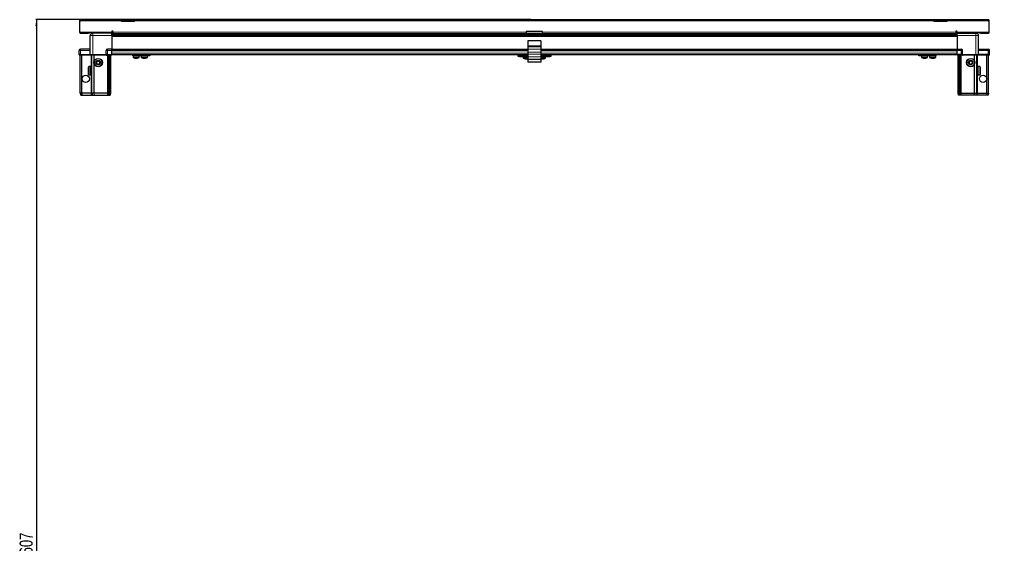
# Model space of a CAD drawing. Header units: millimetres. Extents: x 1219 to 6241, y -1282 to 1960.
# Drawn here: x 1283 to 2775, y -475 to 332 of the extents above; entities that cross this region are included whole.
import ezdxf

# ---------------------------------------------------------------- set-up
doc = ezdxf.new("R2010")
doc.units = ezdxf.units.MM
doc.layers.add('FORMAT', color=7, linetype='Continuous')
doc.styles.add('SLDTEXTSTYLE0', font='TXT', dxfattribs={"width": 0.75})
doc.dimstyles.new('SLDDIMSTYLE0', dxfattribs={"dimtxt": 20, "dimasz": 10, "dimexe": 0, "dimexo": 0.0625, "dimgap": 5, "dimtad": 2, "dimdec": 1, "dimrnd": 1e-09, "dimzin": 12, "dimdsep": 46, "dimtxsty": 'SLDTEXTSTYLE0', "dimsah": 1, "dimcen": 0.09, "dimadec": 0, "dimazin": 3, "dimtfac": 1, "dimtofl": 0, "dimtmove": 0, "dimatfit": 3, "dimfxl": 0, "dimfrac": 2, "dimtolj": 1, "dimtzin": 12, "dimarcsym": 0})

# ---------------------------------------------------------------- blocks, each defined once
blk = doc.blocks.new('_D_11')
at = {"layer": 'FORMAT'}
for p, q in [((2068.9, 332), (1307.7, 332)), ((1308.7, 332), (1308.7, -1275)), ((1377.2, -1275), (1307.7, -1275))]:
    blk.add_line(p, q, dxfattribs=at)
for points in [[(1308.7, 332), (1307.1, 322), (1310.2, 322)], [(1308.7, -1275), (1310.2, -1265), (1307.1, -1265)]]:
    blk.add_solid(points, dxfattribs=at)
at = {"layer": 'FORMAT', "insert": (1282.9, -501), "char_height": 20, "attachment_point": 1, "rotation": 90, "style": 'SLDTEXTSTYLE0'}
blk.add_mtext('1607', dxfattribs=at)

msp = doc.modelspace()

# ---------------------------------------------------------------- linework, layer by layer
at = {"color": 7, "linetype": 'Continuous', "lineweight": 25}
for p, q in [((1376.16, 329.61), (1375.16, 329.61)), ((1375.16, 329.61), (1375.16, 328.71)), ((1376.16, 328.71), (1375.16, 328.71)), ((1375.16, 328.71), (1375.16, 312.21)), ((1376.16, 329.61), (1376.16, 328.71)), ((1376.76, 331.71), (1439.66, 331.71)), ((1400.02, 332.01), (1400.02, 331.71)), ((1400.02, 332.01), (1411.59, 332.01)), ((1411.59, 331.71), (1411.59, 332.01)), ((1439.66, 329.61), (1439.66, 331.71)), ((1439.66, 331.71), (1449.66, 331.71)), ((1449.66, 330.21), (1439.66, 330.21)), ((1439.66, 328.71), (1439.66, 329.61)), ((1459.66, 328.71), (1439.66, 328.71)), ((1449.66, 331.71), (1459.66, 331.71)), ((1459.66, 330.21), (1449.66, 330.21)), ((1459.66, 331.71), (2689.66, 331.71)), ((1459.66, 331.71), (1459.66, 329.61)), ((1459.66, 328.71), (1459.66, 329.61)), ((2068.87, 332.01), (2068.87, 331.71)), ((2068.87, 332.01), (2080.44, 332.01)), ((2080.44, 331.71), (2080.44, 332.01)), ((2689.66, 329.61), (2689.66, 331.71)), ((2689.66, 331.71), (2699.66, 331.71)), ((2699.66, 330.21), (2689.66, 330.21)), ((2689.66, 328.71), (2689.66, 329.61)), ((2709.66, 328.71), (2689.66, 328.71)), ((2699.66, 331.71), (2709.66, 331.71)), ((2709.66, 330.21), (2699.66, 330.21)), ((2709.66, 331.71), (2709.66, 329.61)), ((2709.66, 331.71), (2772.56, 331.71)), ((2709.66, 328.71), (2709.66, 329.61)), ((2737.72, 332.01), (2737.72, 331.71)), ((2737.72, 332.01), (2748.2, 332.01)), ((2748.2, 332.01), (2749.29, 332.01)), ((2749.29, 331.71), (2749.29, 332.01)), ((2773.16, 329.61), (2773.16, 328.71)), ((2773.16, 329.61), (2774.16, 329.61)), ((2774.16, 328.71), (2773.16, 328.71)), ((2774.16, 328.71), (2774.16, 329.61)), ((2774.16, 312.21), (2774.16, 328.71)), ((1375.16, 312.21), (1424.66, 312.21)), ((1377.26, 310.71), (1388.16, 310.71)), ((1390.16, 310.71), (1388.16, 310.71)), ((1390.16, 312.21), (1390.16, 310.71)), ((1391.66, 278.21), (1391.66, 307.21)), ((1395.41, 312.21), (1395.41, 310.71)), ((1424.66, 310.71), (1395.66, 310.71)), ((1421.91, 310.71), (1421.91, 312.21)), ((1424.66, 312.21), (1424.66, 313.06)), ((1424.66, 312.21), (1424.66, 310.71)), ((1424.66, 310.06), (1448.53, 310.06)), ((2724.66, 308.27), (1424.66, 308.27)), ((2724.66, 308.23), (1424.66, 308.23)), ((1424.66, 307.21), (1424.66, 286.21)), ((1426.66, 313.06), (1426.66, 312.31)), ((1426.66, 310.21), (1426.66, 312.31)), ((1426.66, 310.21), (2062.16, 310.21)), ((1443.16, 310.21), (1443.16, 310.06)), ((1443.32, 310.21), (1443.32, 310.06)), ((1443.53, 310.21), (1443.53, 310.06)), ((1444.08, 310.21), (1444.08, 310.06)), ((1444.49, 310.21), (1444.49, 310.06)), ((1445.38, 310.21), (1445.38, 310.06)), ((1445.96, 310.21), (1445.96, 310.06)), ((1447.1, 310.21), (1447.1, 310.06)), ((1447.8, 310.21), (1447.8, 310.06)), ((1448.53, 310.06), (1449.07, 310.06)), ((1449.07, 310.21), (1449.07, 310.06)), ((1449.07, 310.06), (1449.08, 310.06)), ((1449.08, 310.06), (1449.81, 310.06)), ((1449.26, 310.21), (1449.26, 310.06)), ((1449.76, 310.21), (1449.76, 310.06)), ((1449.81, 310.21), (1449.81, 310.06)), ((1449.81, 310.06), (1450.78, 310.06)), ((1449.81, 310.06), (1449.81, 310.06)), ((1450.78, 310.06), (2698.53, 310.06)), ((1451.1, 310.21), (1451.1, 310.06)), ((1451.12, 310.21), (1451.12, 310.06)), ((1451.81, 310.21), (1451.81, 310.06)), ((1452.99, 310.21), (1452.99, 310.06)), ((1453.6, 310.21), (1453.6, 310.06)), ((1454.55, 310.21), (1454.55, 310.06)), ((1455.01, 310.21), (1455.01, 310.06)), ((1455.63, 310.21), (1455.63, 310.06)), ((1455.89, 310.21), (1455.89, 310.06)), ((1456.13, 310.21), (1456.13, 310.06)), ((1456.16, 310.21), (1456.16, 310.06)), ((2087.16, 313.21), (2062.16, 313.21)), ((2062.16, 313.21), (2062.16, 312.31)), ((2062.16, 312.31), (2062.16, 310.21)), ((2084.66, 299.16), (2064.66, 299.16)), ((2064.66, 299.16), (2064.66, 291.43)), ((2084.16, 310.21), (2065.16, 310.21)), ((2084.66, 299.16), (2084.66, 291.43)), ((2087.16, 312.31), (2087.16, 313.21)), ((2087.16, 310.21), (2087.16, 312.31)), ((2087.16, 310.21), (2722.66, 310.21)), ((2693.16, 310.21), (2693.16, 310.06)), ((2693.27, 310.21), (2693.27, 310.06)), ((2693.45, 310.21), (2693.45, 310.06)), ((2693.96, 310.21), (2693.96, 310.06)), ((2694.35, 310.21), (2694.35, 310.06)), ((2695.2, 310.21), (2695.2, 310.06)), ((2695.77, 310.21), (2695.77, 310.06)), ((2696.89, 310.21), (2696.89, 310.06)), ((2697.57, 310.21), (2697.57, 310.06)), ((2698.53, 310.06), (2698.84, 310.06)), ((2698.84, 310.21), (2698.84, 310.06)), ((2698.84, 310.06), (2699.57, 310.06)), ((2698.84, 310.06), (2698.84, 310.06)), ((2699.1, 310.21), (2699.1, 310.06)), ((2699.57, 310.21), (2699.57, 310.06)), ((2699.57, 310.06), (2700.87, 310.06)), ((2700.78, 310.06), (2724.66, 310.06)), ((2700.87, 310.21), (2700.87, 310.06)), ((2700.96, 310.21), (2700.96, 310.06)), ((2701.59, 310.21), (2701.59, 310.06)), ((2702.78, 310.21), (2702.78, 310.06)), ((2703.41, 310.21), (2703.41, 310.06)), ((2704.39, 310.21), (2704.39, 310.06)), ((2704.87, 310.21), (2704.87, 310.06)), ((2705.54, 310.21), (2705.54, 310.06)), ((2705.81, 310.21), (2705.81, 310.06)), ((2706.11, 310.21), (2706.11, 310.06)), ((2706.16, 310.06), (2706.16, 310.21)), ((2706.16, 310.21), (2706.16, 310.06)), ((2722.66, 312.31), (2722.66, 313.06)), ((2722.66, 312.31), (2722.66, 310.21)), ((2724.66, 313.06), (2724.66, 312.21)), ((2724.66, 312.21), (2774.16, 312.21)), ((2724.66, 312.21), (2724.66, 310.71)), ((2724.66, 310.71), (2753.66, 310.71)), ((2724.66, 307.21), (2724.66, 286.21)), ((2727.41, 312.21), (2727.41, 310.71)), ((2753.91, 310.71), (2753.91, 312.21)), ((2757.66, 278.21), (2757.66, 307.21)), ((2759.16, 310.71), (2759.16, 312.21)), ((2761.16, 310.71), (2759.16, 310.71)), ((2761.16, 310.71), (2772.06, 310.71)), ((1374.66, 278.21), (1374.66, 284.21)), ((1391.66, 286.21), (1376.66, 286.21)), ((1416.16, 278.21), (1416.16, 284.21)), ((1424.66, 286.21), (1418.16, 286.21)), ((1424.66, 284.21), (1424.66, 286.21)), ((1424.66, 285.56), (2064.66, 285.56)), ((1424.66, 278.21), (1424.66, 284.21)), ((2064.66, 291.43), (2064.66, 289.99)), ((2064.66, 289.99), (2064.66, 286.22)), ((2064.66, 286.22), (2064.66, 281.89)), ((2084.66, 291.43), (2084.66, 289.99)), ((2084.66, 289.99), (2084.66, 286.22)), ((2084.66, 286.22), (2084.66, 281.89)), ((2084.66, 285.56), (2724.66, 285.56)), ((2724.66, 286.21), (2731.16, 286.21)), ((2724.66, 284.21), (2724.66, 286.21)), ((2724.66, 278.21), (2724.66, 284.21)), ((2733.16, 278.21), (2733.16, 284.21)), ((2757.66, 286.21), (2772.66, 286.21)), ((2774.66, 278.21), (2774.66, 284.21)), ((1374.66, 278.21), (1374.66, 277.87)), ((1374.66, 278.21), (1374.66, 278.21)), ((1374.66, 278.21), (1374.66, 277.87)), ((1376.66, 278.21), (1374.66, 278.21)), ((1374.66, 277.87), (1375.16, 277.01)), ((1374.66, 277.87), (1375.16, 277.01)), ((1375.16, 277.01), (1376.66, 277.01)), ((1376.16, 218.71), (1376.16, 277.01)), ((1376.66, 278.21), (1391.46, 278.21)), ((1391.46, 277.01), (1376.66, 277.01)), ((1378.66, 218.71), (1378.66, 277.01)), ((1391.46, 278.21), (1391.66, 278.21)), ((1391.66, 277.01), (1391.46, 277.01)), ((1391.66, 278.21), (1391.66, 277.01)), ((1391.66, 278.21), (1395.66, 278.21)), ((1395.66, 277.01), (1391.66, 277.01)), ((1394.16, 218.71), (1394.16, 277.01)), ((1395.66, 278.21), (1415.96, 278.21)), ((1415.96, 277.01), (1395.66, 277.01)), ((1397.66, 268.21), (1397.66, 277.01)), ((1415.96, 278.21), (1416.16, 278.21)), ((1416.16, 277.01), (1415.96, 277.01)), ((1416.16, 278.21), (1416.16, 277.01)), ((1418.16, 278.21), (1416.16, 278.21)), ((1416.16, 278.21), (1418.16, 278.21)), ((1416.16, 277.01), (1416.83, 277.01)), ((1424.66, 277.01), (1416.83, 277.01)), ((1418.16, 278.21), (1424.66, 278.21)), ((1418.16, 277.87), (1424.66, 277.87)), ((1419.16, 218.71), (1419.16, 277.01)), ((1420.16, 218.71), (1420.16, 277.01)), ((1421.66, 218.71), (1421.66, 277.01)), ((1423.16, 218.71), (1423.16, 277.01)), ((1424.66, 278.36), (2064.66, 278.36)), ((1424.66, 278.21), (1424.66, 277.87)), ((1424.66, 277.87), (1424.66, 277.01)), ((1457.11, 275.86), (1457.11, 278.36)), ((1460.11, 275.86), (1457.11, 275.86)), ((1457.46, 275.86), (1457.46, 273.95)), ((1460.11, 278.36), (1460.11, 275.86)), ((1480.31, 275.86), (1460.11, 275.86)), ((1466.96, 273.95), (1466.96, 275.86)), ((1469.91, 275.86), (1469.91, 273.95)), ((1469.96, 275.86), (1469.96, 273.95)), ((1479.46, 273.95), (1479.46, 275.86)), ((1480.31, 275.86), (1480.31, 278.36)), ((1483.31, 275.86), (1480.31, 275.86)), ((1483.31, 278.36), (1483.31, 275.86)), ((2049.66, 274.86), (2049.66, 276.36)), ((2049.66, 276.36), (2051.66, 276.36)), ((2051.66, 274.86), (2049.66, 274.86)), ((2051.66, 276.36), (2051.66, 274.86)), ((2051.66, 276.36), (2062.91, 276.36)), ((2051.66, 274.86), (2062.91, 274.86)), ((2057.41, 274.86), (2057.41, 272.95)), ((2059.66, 278.36), (2059.66, 276.36)), ((2062.91, 274.86), (2062.91, 276.36)), ((2062.91, 276.36), (2064.66, 276.36)), ((2064.66, 274.86), (2062.91, 274.86)), ((2064.66, 281.89), (2064.66, 278.67)), ((2064.66, 278.67), (2064.66, 274.34)), ((2064.66, 274.34), (2064.66, 270.36)), ((2084.66, 270.36), (2064.66, 270.36)), ((2064.66, 270.36), (2064.66, 266.36)), ((2084.66, 281.89), (2084.66, 278.67)), ((2084.66, 278.67), (2084.66, 274.34)), ((2084.66, 278.36), (2724.66, 278.36)), ((2084.66, 276.36), (2086.41, 276.36)), ((2086.41, 274.86), (2084.66, 274.86)), ((2084.66, 274.34), (2084.66, 270.36)), ((2084.66, 271.56), (2084.91, 271.48)), ((2084.66, 270.36), (2084.66, 266.36)), ((2086.41, 276.36), (2086.41, 274.86)), ((2086.41, 276.36), (2097.66, 276.36)), ((2086.41, 274.86), (2097.66, 274.86)), ((2089.66, 276.36), (2089.66, 278.36)), ((2091.91, 272.95), (2091.91, 274.86)), ((2097.66, 274.86), (2097.66, 276.36)), ((2097.66, 276.36), (2099.66, 276.36)), ((2099.66, 274.86), (2097.66, 274.86)), ((2099.66, 276.36), (2099.66, 274.86)), ((2666.01, 275.86), (2666.01, 278.36)), ((2669.01, 275.86), (2666.01, 275.86)), ((2669.01, 278.36), (2669.01, 275.86)), ((2689.21, 275.86), (2669.01, 275.86)), ((2669.86, 275.86), (2669.86, 273.95)), ((2679.36, 273.95), (2679.36, 275.86)), ((2679.41, 273.95), (2679.41, 275.86)), ((2682.36, 275.86), (2682.36, 273.95)), ((2689.21, 275.86), (2689.21, 278.36)), ((2692.21, 275.86), (2689.21, 275.86)), ((2691.86, 273.95), (2691.86, 275.86)), ((2692.21, 278.36), (2692.21, 275.86)), ((2724.66, 278.21), (2731.16, 278.21)), ((2724.66, 278.21), (2724.66, 277.87)), ((2724.66, 278.21), (2724.66, 278.21)), ((2731.16, 278.21), (2724.66, 278.21)), ((2724.66, 277.01), (2724.66, 277.87)), ((2724.66, 277.87), (2724.66, 277.87)), ((2724.66, 277.87), (2731.16, 277.87)), ((2732.48, 277.01), (2724.66, 277.01)), ((2726.16, 218.71), (2726.16, 277.01)), ((2727.66, 218.71), (2727.66, 277.01)), ((2729.16, 218.71), (2729.16, 277.01)), ((2730.16, 218.71), (2730.16, 277.01)), ((2733.16, 278.21), (2731.16, 278.21)), ((2732.48, 277.01), (2733.16, 277.01)), ((2733.16, 278.21), (2733.16, 277.01)), ((2733.16, 278.21), (2733.36, 278.21)), ((2733.36, 277.01), (2733.16, 277.01)), ((2733.36, 278.21), (2753.66, 278.21)), ((2753.66, 277.01), (2733.36, 277.01)), ((2751.66, 268.21), (2751.66, 277.01)), ((2753.66, 278.21), (2757.66, 278.21)), ((2757.66, 277.01), (2753.66, 277.01)), ((2755.16, 218.71), (2755.16, 277.01)), ((2757.66, 278.21), (2757.66, 277.01)), ((2757.66, 278.21), (2757.86, 278.21)), ((2757.86, 277.01), (2757.66, 277.01)), ((2757.86, 278.21), (2772.66, 278.21)), ((2772.66, 278.21), (2757.86, 278.21)), ((2772.66, 277.01), (2757.86, 277.01)), ((2770.66, 218.71), (2770.66, 277.01)), ((2774.66, 278.21), (2772.66, 278.21)), ((2772.66, 277.01), (2774.16, 277.01)), ((2773.16, 218.71), (2773.16, 277.01)), ((2774.16, 277.01), (2774.66, 277.87)), ((2774.66, 278.21), (2774.66, 277.87)), ((1388.96, 247.51), (1388.96, 258.91)), ((1392.66, 259.71), (1389.76, 259.71)), ((1392.16, 259.62), (1392.66, 259.62)), ((1392.16, 259.62), (1392.16, 259.45)), ((1392.16, 259.45), (1392.66, 259.45)), ((1392.16, 258.96), (1392.66, 258.96)), ((1392.16, 258.96), (1392.16, 258.58)), ((1392.16, 258.58), (1392.66, 258.58)), ((1392.16, 257.75), (1392.66, 257.75)), ((1392.16, 257.75), (1392.16, 257.19)), ((1392.16, 257.19), (1392.66, 257.19)), ((1392.16, 256.09), (1392.66, 256.09)), ((1392.16, 256.09), (1392.16, 255.41)), ((1392.16, 255.41), (1392.66, 255.41)), ((1392.16, 254.14), (1392.66, 254.14)), ((1392.16, 254.14), (1392.16, 253.41)), ((1392.16, 253.84), (1392.66, 253.84)), ((1392.66, 259.62), (1392.66, 259.71)), ((1392.66, 259.45), (1392.66, 259.62)), ((1392.66, 258.96), (1392.66, 259.45)), ((1392.66, 258.58), (1392.66, 258.96)), ((1392.66, 257.75), (1392.66, 258.58)), ((1392.66, 257.19), (1392.66, 257.75)), ((1392.76, 257.61), (1392.66, 257.61)), ((1392.66, 256.09), (1392.66, 257.19)), ((1392.66, 255.41), (1392.66, 256.09)), ((1392.66, 254.14), (1392.66, 255.41)), ((1392.66, 253.84), (1392.66, 254.14)), ((1392.76, 256.1), (1392.76, 257.61)), ((1392.76, 248.81), (1392.76, 256.1)), ((1393.64, 256.52), (1393.16, 257.21)), ((1393.16, 249.21), (1393.16, 257.21)), ((1394.12, 257.21), (1393.64, 256.52)), ((1393.64, 249.9), (1393.64, 256.52)), ((1394.16, 257.21), (1394.12, 257.21)), ((1394.12, 249.21), (1394.12, 257.21)), ((1397.66, 218.71), (1397.66, 263.21)), ((2084.66, 266.36), (2064.66, 266.36)), ((2751.66, 218.71), (2751.66, 263.21)), ((2755.19, 257.21), (2755.16, 257.21)), ((2755.67, 256.52), (2755.19, 257.21)), ((2755.19, 257.21), (2755.19, 256.17)), ((2755.19, 256.17), (2755.19, 249.21)), ((2756.16, 257.21), (2755.67, 256.52)), ((2755.67, 256.52), (2755.67, 255.66)), ((2755.67, 255.66), (2755.67, 249.9)), ((2756.16, 257.21), (2756.16, 256.17)), ((2756.16, 256.17), (2756.16, 249.21)), ((2756.66, 257.61), (2756.56, 257.61)), ((2756.56, 257.61), (2756.56, 248.81)), ((2759.56, 259.71), (2756.66, 259.71)), ((2756.66, 259.71), (2756.66, 259.7)), ((2757.16, 259.7), (2756.66, 259.7)), ((2756.66, 259.7), (2756.66, 259.62)), ((2756.66, 259.62), (2756.66, 259.27)), ((2757.16, 259.62), (2756.66, 259.62)), ((2757.16, 259.27), (2756.66, 259.27)), ((2756.66, 259.27), (2756.66, 258.97)), ((2756.66, 258.97), (2756.66, 258.26)), ((2757.16, 258.97), (2756.66, 258.97)), ((2757.16, 258.26), (2756.66, 258.26)), ((2756.66, 258.26), (2756.66, 257.76)), ((2756.66, 257.76), (2756.66, 256.74)), ((2757.16, 257.76), (2756.66, 257.76)), ((2757.16, 256.74), (2756.66, 256.74)), ((2756.66, 256.74), (2756.66, 256.1)), ((2756.66, 256.1), (2756.66, 254.88)), ((2757.16, 256.1), (2756.66, 256.1)), ((2757.16, 254.88), (2756.66, 254.88)), ((2756.66, 254.88), (2756.66, 254.34)), ((2757.16, 254.34), (2756.66, 254.34)), ((2756.66, 254.16), (2756.66, 252.86)), ((2757.16, 254.16), (2756.66, 254.16)), ((2757.16, 259.62), (2757.16, 259.7)), ((2757.16, 258.97), (2757.16, 259.27)), ((2757.16, 257.76), (2757.16, 258.26)), ((2757.16, 256.1), (2757.16, 256.74)), ((2757.16, 254.16), (2757.16, 254.88)), ((2760.36, 258.91), (2760.36, 257.42)), ((2760.36, 257.42), (2760.36, 247.51)), ((1389.76, 246.71), (1392.66, 246.71)), ((1392.16, 253.41), (1392.66, 253.41)), ((1392.16, 252.11), (1392.66, 252.11)), ((1392.16, 252.11), (1392.16, 251.39)), ((1392.16, 251.98), (1392.66, 251.98)), ((1392.16, 251.39), (1392.66, 251.39)), ((1392.16, 250.18), (1392.66, 250.18)), ((1392.16, 250.18), (1392.16, 249.55)), ((1392.16, 249.55), (1392.66, 249.55)), ((1392.16, 248.55), (1392.66, 248.55)), ((1392.16, 248.55), (1392.16, 248.07)), ((1392.16, 248.07), (1392.66, 248.07)), ((1392.16, 247.38), (1392.66, 247.38)), ((1392.16, 247.38), (1392.16, 247.09)), ((1392.16, 247.09), (1392.66, 247.09)), ((1392.16, 246.78), (1392.66, 246.78)), ((1392.16, 246.78), (1392.16, 246.71)), ((1392.16, 246.71), (1392.66, 246.71)), ((1392.66, 252.11), (1392.66, 253.41)), ((1392.66, 251.39), (1392.66, 251.98)), ((1392.66, 250.18), (1392.66, 251.39)), ((1392.66, 249.55), (1392.66, 250.18)), ((1392.66, 248.55), (1392.66, 249.55)), ((1392.66, 248.81), (1392.76, 248.81)), ((1392.66, 248.07), (1392.66, 248.55)), ((1392.66, 247.38), (1392.66, 248.07)), ((1392.66, 247.09), (1392.66, 247.38)), ((1392.66, 246.78), (1392.66, 247.09)), ((1392.66, 246.71), (1392.66, 246.78)), ((1392.66, 246.71), (1392.66, 246.71)), ((1393.16, 249.21), (1393.64, 249.9)), ((1393.64, 249.9), (1394.12, 249.21)), ((1394.12, 249.21), (1394.16, 249.21)), ((2755.16, 249.21), (2755.19, 249.21)), ((2755.19, 249.21), (2755.67, 249.9)), ((2755.67, 249.9), (2756.16, 249.21)), ((2756.56, 248.81), (2756.66, 248.81)), ((2757.16, 252.86), (2756.66, 252.86)), ((2757.16, 252.48), (2756.66, 252.48)), ((2756.66, 252.48), (2756.66, 252.13)), ((2757.16, 252.13), (2756.66, 252.13)), ((2756.66, 252.13), (2756.66, 250.87)), ((2757.16, 250.87), (2756.66, 250.87)), ((2756.66, 250.87), (2756.66, 250.2)), ((2756.66, 250.2), (2756.66, 249.11)), ((2757.16, 250.2), (2756.66, 250.2)), ((2757.16, 249.11), (2756.66, 249.11)), ((2756.66, 249.11), (2756.66, 248.57)), ((2756.66, 248.57), (2756.66, 247.75)), ((2757.16, 248.57), (2756.66, 248.57)), ((2757.16, 247.75), (2756.66, 247.75)), ((2756.66, 247.75), (2756.66, 247.39)), ((2756.66, 247.39), (2756.66, 246.93)), ((2757.16, 247.39), (2756.66, 247.39)), ((2757.16, 246.93), (2756.66, 246.93)), ((2756.66, 246.93), (2756.66, 246.78)), ((2756.66, 246.78), (2756.66, 246.71)), ((2757.16, 246.78), (2756.66, 246.78)), ((2756.66, 246.71), (2759.56, 246.71)), ((2757.16, 252.13), (2757.16, 252.86)), ((2757.16, 250.2), (2757.16, 250.87)), ((2757.16, 248.57), (2757.16, 249.11)), ((2757.16, 247.39), (2757.16, 247.75)), ((2757.16, 246.78), (2757.16, 246.93)), ((1378.66, 218.71), (1376.16, 218.71)), ((1376.16, 218.71), (1376.96, 215.71)), ((1376.96, 215.71), (1378.81, 215.71)), ((1393.16, 218.71), (1378.66, 218.71)), ((1378.66, 218.71), (1378.81, 215.71)), ((1378.81, 215.71), (1393.16, 215.71)), ((1394.16, 218.71), (1393.16, 218.71)), ((1393.16, 215.71), (1394.96, 215.71)), ((1397.66, 218.71), (1394.16, 218.71)), ((1394.16, 218.71), (1394.96, 215.71)), ((1394.96, 215.71), (1397.99, 215.71)), ((1418.16, 218.71), (1397.66, 218.71)), ((1397.99, 215.71), (1397.66, 218.71)), ((1397.99, 215.71), (1418.16, 215.71)), ((1419.16, 218.71), (1418.16, 218.71)), ((1418.16, 215.71), (1419.96, 215.71)), ((1420.16, 218.71), (1419.16, 218.71)), ((1419.96, 215.71), (1419.16, 218.71)), ((1419.96, 215.71), (1420.7, 215.71)), ((1421.66, 218.71), (1420.16, 218.71)), ((1420.7, 215.71), (1420.16, 218.71)), ((1420.7, 215.71), (1421.2, 215.71)), ((1421.2, 215.71), (1421.66, 218.71)), ((1421.2, 215.71), (1422.35, 215.71)), ((1423.16, 218.71), (1421.66, 218.71)), ((1422.35, 215.71), (1423.16, 218.71)), ((2726.16, 218.71), (2727.66, 218.71)), ((2726.96, 215.71), (2726.16, 218.71)), ((2728.11, 215.71), (2726.96, 215.71)), ((2727.66, 218.71), (2729.16, 218.71)), ((2728.11, 215.71), (2727.66, 218.71)), ((2728.61, 215.71), (2728.11, 215.71)), ((2728.61, 215.71), (2729.16, 218.71)), ((2729.35, 215.71), (2728.61, 215.71)), ((2729.16, 218.71), (2730.16, 218.71)), ((2729.35, 215.71), (2730.16, 218.71)), ((2731.16, 215.71), (2729.35, 215.71)), ((2730.16, 218.71), (2731.16, 218.71)), ((2731.16, 218.71), (2751.66, 218.71)), ((2751.32, 215.71), (2731.16, 215.71)), ((2751.32, 215.71), (2751.66, 218.71)), ((2754.35, 215.71), (2751.32, 215.71)), ((2751.66, 218.71), (2755.16, 218.71)), ((2755.16, 218.71), (2754.35, 215.71)), ((2756.16, 215.71), (2754.35, 215.71)), ((2755.16, 218.71), (2756.16, 218.71)), ((2756.16, 218.71), (2770.66, 218.71)), ((2770.5, 215.71), (2756.16, 215.71)), ((2770.66, 218.71), (2770.5, 215.71)), ((2772.35, 215.71), (2770.5, 215.71)), ((2770.66, 218.71), (2773.16, 218.71)), ((2773.16, 218.71), (2772.35, 215.71))]:
    msp.add_line(p, q, dxfattribs=at)
at = {"color": 8, "linetype": 'Continuous', "lineweight": 18}
for p, q in [((1439.66, 329.61), (1376.16, 329.61)), ((1449.66, 330.21), (1449.66, 331.71)), ((2689.66, 329.61), (1459.66, 329.61)), ((2699.66, 331.71), (2699.66, 330.21)), ((2773.16, 329.61), (2709.66, 329.61)), ((1377.26, 312.21), (1377.26, 310.71)), ((1388.16, 310.71), (1388.16, 312.21)), ((1395.66, 307.21), (1424.66, 307.21)), ((1395.66, 278.21), (1395.66, 307.21)), ((1424.66, 310.71), (1426.66, 310.71)), ((2724.66, 309.47), (1424.66, 309.47)), ((1424.66, 307.03), (2724.66, 307.03)), ((2724.66, 305.61), (1424.66, 305.61)), ((1426.66, 312.31), (2062.16, 312.31)), ((2062.16, 310.71), (2063.5, 310.71)), ((2085.82, 310.71), (2087.16, 310.71)), ((2087.16, 312.31), (2722.66, 312.31)), ((2722.66, 310.71), (2724.66, 310.71)), ((2753.66, 307.21), (2724.66, 307.21)), ((2753.66, 278.21), (2753.66, 307.21)), ((2761.16, 312.21), (2761.16, 310.71)), ((2772.06, 312.21), (2772.06, 310.71)), ((1374.66, 284.21), (1376.66, 284.21)), ((1376.66, 286.21), (1376.66, 284.21)), ((1376.66, 278.21), (1376.66, 284.21)), ((1376.66, 284.21), (1391.66, 284.21)), ((1416.16, 284.21), (1418.16, 284.21)), ((1418.16, 284.21), (1418.16, 286.21)), ((1418.16, 284.21), (1424.66, 284.21)), ((1418.16, 278.21), (1418.16, 284.21)), ((1424.66, 286.21), (2064.66, 286.21)), ((1424.66, 283.56), (2064.66, 283.56)), ((2084.66, 291.43), (2064.66, 291.43)), ((2084.66, 289.99), (2064.66, 289.99)), ((2084.66, 286.22), (2064.66, 286.22)), ((2084.66, 286.21), (2724.66, 286.21)), ((2084.66, 283.56), (2724.66, 283.56)), ((2731.16, 284.21), (2724.66, 284.21)), ((2731.16, 284.21), (2731.16, 286.21)), ((2731.16, 278.21), (2731.16, 284.21)), ((2733.16, 284.21), (2731.16, 284.21)), ((2772.66, 284.21), (2757.66, 284.21)), ((2772.66, 286.21), (2772.66, 284.21)), ((2772.66, 278.21), (2772.66, 284.21)), ((2774.66, 284.21), (2772.66, 284.21)), ((1376.66, 278.21), (1376.66, 277.01)), ((1391.46, 277.01), (1391.46, 278.21)), ((1393.16, 257.21), (1393.16, 277.01)), ((1395.66, 278.21), (1395.66, 277.01)), ((1415.96, 277.01), (1415.96, 278.21)), ((1418.16, 278.21), (1418.16, 277.87)), ((1418.16, 218.71), (1418.16, 277.01)), ((1424.66, 280.36), (2064.66, 280.36)), ((1466.96, 273.95), (1457.46, 273.95)), ((1466.76, 273.58), (1457.65, 273.58)), ((1469.96, 273.95), (1469.91, 273.95)), ((1479.46, 273.95), (1469.96, 273.95)), ((1470.15, 273.58), (1470.1, 273.58)), ((1479.26, 273.58), (1470.15, 273.58)), ((2064.66, 272.95), (2057.41, 272.95)), ((2064.66, 272.58), (2057.6, 272.58)), ((2084.66, 281.89), (2064.66, 281.89)), ((2084.66, 278.67), (2064.66, 278.67)), ((2084.66, 274.34), (2064.66, 274.34)), ((2084.66, 280.36), (2724.66, 280.36)), ((2091.91, 272.95), (2084.66, 272.95)), ((2091.71, 272.58), (2084.66, 272.58)), ((2672.07, 273.95), (2669.86, 273.95)), ((2672.17, 273.58), (2670.05, 273.58)), ((2679.36, 273.95), (2672.07, 273.95)), ((2679.16, 273.58), (2672.17, 273.58)), ((2679.21, 273.58), (2679.16, 273.58)), ((2679.41, 273.95), (2679.36, 273.95)), ((2689.86, 273.95), (2682.36, 273.95)), ((2689.75, 273.58), (2682.55, 273.58)), ((2691.66, 273.58), (2689.75, 273.58)), ((2691.86, 273.95), (2689.86, 273.95)), ((2724.66, 278.21), (2724.66, 277.87)), ((2731.16, 278.21), (2731.16, 277.87)), ((2731.16, 218.71), (2731.16, 277.01)), ((2733.36, 278.21), (2733.36, 277.01)), ((2753.66, 278.21), (2753.66, 277.01)), ((2756.16, 257.21), (2756.16, 277.01)), ((2757.86, 278.21), (2757.86, 277.01)), ((2772.66, 278.21), (2772.66, 277.01)), ((1389.76, 246.71), (1389.76, 259.71)), ((2759.56, 259.71), (2759.56, 258.02)), ((2759.56, 258.02), (2759.56, 246.71)), ((1393.16, 218.71), (1393.16, 249.21)), ((2756.16, 218.71), (2756.16, 249.21)), ((1393.16, 218.71), (1393.16, 215.71)), ((1418.16, 215.71), (1418.16, 218.71)), ((2731.16, 215.71), (2731.16, 218.71)), ((2756.16, 218.71), (2756.16, 215.71))]:
    msp.add_line(p, q, dxfattribs=at)
at = {"color": 7, "linetype": 'Continuous', "lineweight": 25}
for centre, radius in [((1403.66, 265.71), 6.5), ((1403.66, 265.71), 3.46), ((2745.66, 265.71), 6.5), ((2745.66, 265.71), 3.46), ((1384.66, 240.71), 5.5), ((2764.66, 240.71), 5.5)]:
    msp.add_circle(centre, radius, dxfattribs=at)
at = {"color": 8, "linetype": 'Continuous', "lineweight": 18}
for centre in [(1403.66, 265.71), (2745.66, 265.71)]:
    msp.add_circle(centre, 5.7, dxfattribs=at)
at = {"color": 7, "linetype": 'Continuous', "lineweight": 25}
for centre, radius, start, end in [((1425.66, 313.06), 1, 0, 180), ((2723.66, 313.06), 1, 0, 180), ((1377.26, 312.81), 2.1, 196.60155, 270), ((2065.16, 313.21), 3, 180, 270), ((2084.16, 313.21), 3, 270, 360), ((2772.06, 312.81), 2.1, 270, 343.39845), ((1376.66, 284.21), 2, 90, 180), ((1418.16, 284.21), 2, 90, 180), ((2731.16, 284.21), 2, 0, 90), ((2772.66, 284.21), 2, 0, 90), ((1457.91, 273.95), 0.45, 180, 235.28209), ((1462.21, 280.16), 8, 235.28209, 258.9392), ((1462.21, 280.16), 8, 281.00757, 304.71791), ((1466.51, 273.95), 0.45, 304.71791, 0), ((1470.36, 273.95), 0.45, 180, 235.28209), ((1470.41, 273.95), 0.45, 180, 235.28209), ((1474.66, 280.16), 8, 235.28209, 255.8287), ((1474.71, 280.16), 8, 235.28209, 259.06255), ((1474.71, 280.16), 8, 280.87532, 304.71791), ((1479.01, 273.95), 0.45, 304.71791, 0), ((2057.86, 272.95), 0.45, 180, 235.28209), ((2062.16, 279.16), 8, 235.28209, 259.10263), ((2062.16, 279.16), 8, 280.79755, 288.20996), ((2087.16, 279.16), 8, 286.33055, 304.71791), ((2091.46, 272.95), 0.45, 304.71791, 0), ((2670.31, 273.95), 0.45, 180, 235.28209), ((2674.61, 280.16), 8, 235.28209, 259.05401), ((2674.61, 280.16), 8, 280.84597, 304.71791), ((2674.66, 280.16), 8, 280.92113, 304.71791), ((2678.91, 273.95), 0.45, 304.71791, 0), ((2678.96, 273.95), 0.45, 304.71791, 0), ((2682.81, 273.95), 0.45, 180, 235.28209), ((2687.11, 280.16), 8, 235.28209, 258.92302), ((2687.11, 280.16), 8, 280.93918, 304.71791), ((2691.41, 273.95), 0.45, 304.71791, 0), ((1389.76, 258.91), 0.8, 90, 180), ((1393.16, 257.61), 0.4, 180, 270), ((1403.66, 265.71), 2.5, 134.92207, 194.92207), ((1403.66, 265.71), 2.5, 194.92207, 254.92207), ((1403.66, 265.71), 2.5, 74.92207, 134.92207), ((1403.66, 265.71), 2.5, 254.92207, 314.92207), ((1403.66, 265.71), 2.5, 14.92207, 74.92207), ((1403.66, 265.71), 2.5, 314.92207, 14.92207), ((2745.66, 265.71), 2.5, 118.29497, 178.29497), ((2745.66, 265.71), 2.5, 178.29497, 238.29497), ((2745.66, 265.71), 2.5, 238.29497, 298.29497), ((2745.66, 265.71), 2.5, 58.29497, 118.29497), ((2745.66, 265.71), 2.5, 298.29497, 358.29497), ((2745.66, 265.71), 2.5, 358.29497, 58.29497), ((2756.16, 257.61), 0.4, 270, 360), ((2759.56, 258.91), 0.8, 0, 90), ((1389.76, 247.51), 0.8, 180, 270), ((1393.16, 248.81), 0.4, 90, 180), ((2756.16, 248.81), 0.4, 0, 90), ((2759.56, 247.51), 0.8, 270, 360)]:
    msp.add_arc(centre, radius, start, end, dxfattribs=at)
for centre, start_param, end_param in [((1418.16, 274.41), 0, 0.7227342), ((2731.16, 274.41), 5.5604511, 6.2831853)]:
    msp.add_ellipse(centre, major_axis=(0, 3.46), ratio=0.5773503, start_param=start_param, end_param=end_param, dxfattribs=at)
for points, knots in [([(1376.78, 331.62), (1376.69, 331.61), (1376.36, 331.56), (1375.87, 331.23), (1375.4, 330.68), (1375.18, 330.1), (1375.16, 329.73), (1375.16, 329.61)], [0, 0, 0, 0, 0.0979668, 0.3537447, 0.6095195, 0.8652942, 1, 1, 1, 1]), ([(1376.16, 329.61), (1376.2, 329.86), (1376.29, 330.36), (1376.43, 331), (1376.56, 331.46), (1376.67, 331.68), (1376.73, 331.7), (1376.76, 331.71)], [0, 0, 0, 0, 0.23025534, 0.4485219, 0.6667858, 0.88504963, 1, 1, 1, 1]), ([(2772.56, 331.71), (2772.6, 331.68), (2772.69, 331.63), (2772.83, 331.24), (2772.96, 330.68), (2773.07, 330.1), (2773.13, 329.73), (2773.16, 329.61)], [0, 0, 0, 0, 0.2302553, 0.4485219, 0.6667858, 0.8850496, 1, 1, 1, 1]), ([(2774.16, 329.61), (2774.13, 329.86), (2774.08, 330.36), (2773.68, 330.99), (2773.2, 331.42), (2772.83, 331.54), (2772.69, 331.58)], [0, 0, 0, 0, 0.2867112, 0.5584942, 0.8302739, 1, 1, 1, 1]), ([(1391.66, 307.21), (1391.7, 307.65), (1391.78, 308.33), (1392.21, 309.14), (1392.66, 309.7), (1393.22, 310.15), (1394.04, 310.59), (1394.72, 310.66), (1395.16, 310.71)], [0, 0, 0, 0, 0.2394568, 0.3683607, 0.5, 0.6316393, 0.7605432, 1, 1, 1, 1]), ([(1395.66, 310.71), (1395.59, 310.71), (1395.46, 310.71), (1395.3, 310.71), (1395.18, 310.71), (1395.16, 310.71), (1395.16, 310.71)], [0, 0, 0, 0, 0.2493943, 0.5003335, 0.7501667, 1, 1, 1, 1]), ([(1424.66, 307.21), (1424.66, 307.6), (1424.66, 308.39), (1424.66, 309.44), (1424.66, 310.23), (1424.66, 310.65), (1424.66, 310.69), (1424.66, 310.71)], [0, 0, 0, 0, 0.2146939, 0.4293877, 0.6440816, 0.8587754, 1, 1, 1, 1]), ([(2724.66, 307.21), (2724.66, 307.6), (2724.66, 308.39), (2724.66, 309.44), (2724.66, 310.23), (2724.66, 310.65), (2724.66, 310.69), (2724.66, 310.71)], [0, 0, 0, 0, 0.2146939, 0.4293877, 0.6440816, 0.8587754, 1, 1, 1, 1]), ([(2753.66, 310.71), (2753.72, 310.71), (2753.85, 310.71), (2754.02, 310.71), (2754.13, 310.71), (2754.15, 310.71), (2754.16, 310.71)], [0, 0, 0, 0, 0.2493943, 0.5003335, 0.7501667, 1, 1, 1, 1]), ([(2757.66, 307.21), (2757.61, 307.65), (2757.54, 308.33), (2757.1, 309.14), (2756.65, 309.7), (2756.09, 310.15), (2755.27, 310.59), (2754.6, 310.66), (2754.16, 310.71)], [0, 0, 0, 0, 0.23945684, 0.36836066, 0.5, 0.63163934, 0.76054316, 1, 1, 1, 1]), ([(1460.71, 272.3), (1460.71, 272.3), (1460.71, 272.3), (1460.57, 272.33), (1460.39, 272.38), (1460.24, 272.44), (1460.17, 272.47), (1460.15, 272.48), (1460.16, 272.48), (1460.17, 272.48), (1460.19, 272.48), (1460.26, 272.46), (1460.55, 272.4), (1460.93, 272.32), (1461.34, 272.29), (1461.62, 272.32), (1461.77, 272.38), (1461.88, 272.46), (1461.95, 272.48), (1461.97, 272.48), (1462, 272.48), (1462.02, 272.48), (1462.06, 272.47), (1462.16, 272.44), (1462.32, 272.37), (1462.54, 272.31), (1462.84, 272.3), (1463.18, 272.32), (1463.49, 272.37), (1463.73, 272.42), (1463.84, 272.44), (1463.93, 272.46), (1463.98, 272.47), (1464.02, 272.48), (1464.03, 272.48), (1464.04, 272.48), (1464.04, 272.48)], [0, 0, 0, 0, 0.02609806, 0.07983731, 0.13720457, 0.17835712, 0.1990393, 0.20333955, 0.20768945, 0.21072293, 0.21454384, 0.22147953, 0.24860164, 0.35577715, 0.40489702, 0.45442268, 0.54604997, 0.59140385, 0.59711865, 0.60132508, 0.60438175, 0.60744379, 0.6119905, 0.62422862, 0.67851933, 0.75975016, 0.80430476, 0.84902576, 0.92362505, 0.95135982, 0.96870753, 0.97999594, 0.99114211, 0.99547316, 0.99884503, 1, 1, 1, 1]), ([(1464.04, 272.48), (1464.04, 272.48), (1464.05, 272.48), (1464.05, 272.47), (1464.01, 272.44), (1463.87, 272.37), (1463.73, 272.32), (1463.68, 272.3), (1463.72, 272.3), (1463.74, 272.31)], [0, 0, 0, 0, 0.0151829, 0.0365363, 0.0956997, 0.3601423, 0.6752387, 0.8745348, 1, 1, 1, 1]), ([(1473.19, 272.3), (1473.2, 272.3), (1473.22, 272.3), (1473.07, 272.35), (1472.92, 272.41), (1472.8, 272.47), (1472.8, 272.48), (1472.8, 272.48), (1472.81, 272.48), (1472.84, 272.48), (1472.93, 272.46), (1473.27, 272.38), (1473.69, 272.31), (1474.13, 272.3), (1474.35, 272.33), (1474.51, 272.38), (1474.63, 272.44), (1474.71, 272.47), (1474.76, 272.48), (1474.79, 272.48), (1474.81, 272.48), (1474.84, 272.48), (1474.9, 272.46), (1475.03, 272.4), (1475.18, 272.32), (1475.49, 272.29), (1475.87, 272.32), (1476.26, 272.38), (1476.56, 272.46), (1476.67, 272.48), (1476.69, 272.48), (1476.7, 272.48), (1476.71, 272.48), (1476.71, 272.47), (1476.65, 272.44), (1476.47, 272.38), (1476.27, 272.31), (1476.23, 272.31), (1476.22, 272.3)], [0, 0, 0, 0, 0.0283629, 0.08068229, 0.1383562, 0.16729235, 0.17091751, 0.17379549, 0.1766977, 0.18004982, 0.18639917, 0.21307731, 0.31901904, 0.35398038, 0.39928328, 0.44764465, 0.48233679, 0.49977215, 0.50339732, 0.50706434, 0.5096216, 0.51284268, 0.51868955, 0.54155386, 0.63190424, 0.67331293, 0.71506372, 0.79230674, 0.83054067, 0.83535832, 0.8389044, 0.84148121, 0.84406255, 0.84789549, 0.85821238, 0.90398018, 0.97245884, 1, 1, 1, 1]), ([(2060.65, 271.3), (2060.65, 271.3), (2060.66, 271.3), (2060.53, 271.34), (2060.34, 271.4), (2060.21, 271.47), (2060.2, 271.48), (2060.2, 271.48), (2060.21, 271.48), (2060.23, 271.48), (2060.28, 271.47), (2060.48, 271.43), (2060.81, 271.35), (2061.23, 271.3), (2061.57, 271.3), (2061.79, 271.35), (2061.95, 271.41), (2062.06, 271.47), (2062.13, 271.48), (2062.15, 271.48), (2062.17, 271.48), (2062.2, 271.48), (2062.27, 271.46), (2062.43, 271.38), (2062.61, 271.31), (2063.01, 271.3), (2063.33, 271.33), (2063.65, 271.38), (2063.89, 271.44), (2064.03, 271.47), (2064.08, 271.48), (2064.1, 271.48), (2064.11, 271.48), (2064.12, 271.48), (2064.1, 271.46), (2063.95, 271.39), (2063.76, 271.33), (2063.64, 271.3), (2063.66, 271.3), (2063.66, 271.3)], [0, 0, 0, 0, 0.0107986, 0.0543621, 0.1370986, 0.1577299, 0.1615047, 0.1653161, 0.1678592, 0.1703965, 0.1748191, 0.1884464, 0.2519024, 0.3158484, 0.35385, 0.4061453, 0.4637925, 0.4927153, 0.4963388, 0.4992154, 0.5021163, 0.5054668, 0.5118133, 0.5384791, 0.6443718, 0.679317, 0.724599, 0.772938, 0.8076141, 0.8250414, 0.8286649, 0.8323302, 0.8348863, 0.8381059, 0.84395, 0.8668038, 0.9571124, 0.9985019, 1, 1, 1, 1]), ([(2084.91, 271.48), (2084.91, 271.48), (2084.91, 271.48), (2084.92, 271.48), (2084.98, 271.46), (2085.28, 271.38), (2085.67, 271.31), (2085.93, 271.3), (2085.99, 271.33), (2085.99, 271.38), (2085.98, 271.44), (2085.98, 271.47), (2086.01, 271.48), (2086.02, 271.48), (2086.04, 271.48), (2086.07, 271.48), (2086.15, 271.46), (2086.4, 271.4), (2086.72, 271.32), (2087.15, 271.29), (2087.55, 271.32), (2087.88, 271.38), (2088.12, 271.46), (2088.24, 271.48), (2088.26, 271.48), (2088.28, 271.48), (2088.3, 271.48), (2088.32, 271.47), (2088.35, 271.44), (2088.32, 271.37), (2088.33, 271.31), (2088.45, 271.3), (2088.69, 271.32), (2088.95, 271.37), (2089.17, 271.42), (2089.27, 271.44), (2089.34, 271.46), (2089.38, 271.47), (2089.4, 271.48), (2089.41, 271.48), (2089.41, 271.48), (2089.41, 271.48)], [0, 0, 0, 0, 0.0019495, 0.0053008, 0.0116486, 0.0383202, 0.144236, 0.1791887, 0.2244806, 0.2728301, 0.3075137, 0.3249448, 0.3285691, 0.3322352, 0.3347919, 0.3380121, 0.3438576, 0.3667163, 0.4570446, 0.4984431, 0.5401837, 0.6174078, 0.6556324, 0.6604488, 0.663994, 0.6665702, 0.6691509, 0.6729829, 0.6832973, 0.7290539, 0.7975158, 0.8350667, 0.8727579, 0.9356307, 0.9590057, 0.9736265, 0.9831404, 0.9925345, 0.9961847, 0.9990266, 1, 1, 1, 1]), ([(2673.09, 272.3), (2673.08, 272.31), (2673.05, 272.31), (2672.84, 272.38), (2672.67, 272.44), (2672.62, 272.47), (2672.61, 272.48), (2672.61, 272.48), (2672.62, 272.48), (2672.64, 272.48), (2672.69, 272.47), (2672.91, 272.42), (2673.24, 272.35), (2673.62, 272.3), (2673.9, 272.3), (2674.16, 272.33), (2674.3, 272.4), (2674.43, 272.47), (2674.48, 272.48), (2674.5, 272.48), (2674.52, 272.48), (2674.55, 272.48), (2674.59, 272.47), (2674.71, 272.43), (2674.87, 272.35), (2675.12, 272.3), (2675.47, 272.3), (2675.85, 272.35), (2676.18, 272.41), (2676.41, 272.47), (2676.49, 272.48), (2676.51, 272.48), (2676.52, 272.48), (2676.52, 272.48), (2676.5, 272.46), (2676.34, 272.38), (2676.1, 272.3), (2676.11, 272.3), (2676.12, 272.3)], [0, 0, 0, 0, 0.0245191, 0.1059739, 0.1338421, 0.1478185, 0.1535531, 0.1564027, 0.1592796, 0.1617801, 0.1664773, 0.1816483, 0.2541107, 0.3009981, 0.3355791, 0.3791917, 0.4620214, 0.4826759, 0.486455, 0.4902707, 0.4928167, 0.4953568, 0.4997844, 0.513427, 0.5769545, 0.6409725, 0.679017, 0.7313711, 0.7890832, 0.8180386, 0.8216661, 0.824546, 0.8274502, 0.8308045, 0.8371581, 0.8638539, 0.9698659, 1, 1, 1, 1]), ([(2685.57, 272.31), (2685.59, 272.3), (2685.64, 272.3), (2685.59, 272.32), (2685.46, 272.37), (2685.35, 272.42), (2685.31, 272.44), (2685.28, 272.46), (2685.26, 272.47), (2685.26, 272.48), (2685.27, 272.48), (2685.27, 272.48), (2685.27, 272.48)], [0, 0, 0, 0, 0.117513, 0.3191822, 0.6555874, 0.7806573, 0.8588867, 0.9097918, 0.9600554, 0.9795862, 0.9947917, 1, 1, 1, 1]), ([(2685.27, 272.48), (2685.28, 272.48), (2685.29, 272.48), (2685.33, 272.47), (2685.49, 272.44), (2685.77, 272.37), (2686.13, 272.32), (2686.46, 272.3), (2686.79, 272.31), (2687, 272.38), (2687.16, 272.44), (2687.23, 272.47), (2687.28, 272.48), (2687.31, 272.48), (2687.33, 272.48), (2687.35, 272.48), (2687.39, 272.47), (2687.5, 272.42), (2687.61, 272.35), (2687.81, 272.3), (2688.05, 272.3), (2688.44, 272.33), (2688.8, 272.4), (2689.06, 272.47), (2689.13, 272.48), (2689.15, 272.48), (2689.16, 272.48), (2689.16, 272.48), (2689.15, 272.47), (2689.05, 272.43), (2688.83, 272.35), (2688.62, 272.3), (2688.61, 272.3), (2688.61, 272.3)], [0, 0, 0, 0, 0.0033506, 0.0080628, 0.021119, 0.0794763, 0.1490118, 0.1929925, 0.2373326, 0.3338878, 0.3669223, 0.3834897, 0.3902874, 0.3936653, 0.3970754, 0.4000395, 0.4056074, 0.423591, 0.5094867, 0.5650663, 0.606058, 0.6577556, 0.7559406, 0.7804241, 0.7849037, 0.7894268, 0.7924448, 0.7954558, 0.8007042, 0.816876, 0.8921804, 0.9680663, 1, 1, 1, 1]), ([(2743.2, 267.23), (2743.66, 267.47), (2744.5, 267.93), (2745.35, 268.38), (2745.74, 268.59)], [0, 0, 0, 0, 0.5346859, 1, 1, 1, 1]), ([(2745.74, 268.59), (2745.85, 268.53), (2746.36, 268.21), (2747.21, 267.69), (2747.91, 267.26), (2748.2, 267.08)], [0, 0, 0, 0, 0.1331247, 0.6370994, 1, 1, 1, 1]), ([(1400.87, 266.46), (1401.24, 266.82), (1401.92, 267.51), (1402.6, 268.18), (1402.91, 268.5)], [0, 0, 0, 0, 0.5346859, 1, 1, 1, 1]), ([(1401.61, 263.67), (1401.52, 264), (1401.31, 264.8), (1401.06, 265.76), (1400.9, 266.34), (1400.87, 266.46)], [0, 0, 0, 0, 0.3629006, 0.8668753, 1, 1, 1, 1]), ([(1404.4, 262.92), (1403.9, 263.05), (1402.97, 263.3), (1402.04, 263.55), (1401.61, 263.67)], [0, 0, 0, 0, 0.53468586, 1, 1, 1, 1]), ([(1402.91, 268.5), (1403.41, 268.36), (1404.34, 268.11), (1405.27, 267.86), (1405.7, 267.75)], [0, 0, 0, 0, 0.5346859, 1, 1, 1, 1]), ([(1406.44, 264.96), (1406.08, 264.59), (1405.4, 263.91), (1404.72, 263.23), (1404.4, 262.92)], [0, 0, 0, 0, 0.5346859, 1, 1, 1, 1]), ([(1405.7, 267.75), (1405.73, 267.63), (1405.89, 267.05), (1406.14, 266.09), (1406.36, 265.29), (1406.44, 264.96)], [0, 0, 0, 0, 0.1331247, 0.6370994, 1, 1, 1, 1]), ([(2743.12, 264.34), (2743.13, 264.86), (2743.16, 265.82), (2743.19, 266.78), (2743.2, 267.23)], [0, 0, 0, 0, 0.5346859, 1, 1, 1, 1]), ([(2745.57, 262.82), (2745.28, 263), (2744.58, 263.44), (2743.73, 263.96), (2743.22, 264.27), (2743.12, 264.34)], [0, 0, 0, 0, 0.3629006, 0.8668753, 1, 1, 1, 1]), ([(2748.11, 264.19), (2747.66, 263.95), (2746.81, 263.49), (2745.96, 263.04), (2745.57, 262.82)], [0, 0, 0, 0, 0.5346859, 1, 1, 1, 1]), ([(2748.2, 267.08), (2748.18, 266.56), (2748.16, 265.6), (2748.13, 264.64), (2748.11, 264.19)], [0, 0, 0, 0, 0.5346859, 1, 1, 1, 1])]:
    msp.add_open_spline(points, degree=3, knots=knots, dxfattribs=at)
at = {"color": 8, "linetype": 'Continuous', "lineweight": 18}
for points in [[(1391.66, 307.21), (1391.72, 307.21), (1391.84, 307.21), (1392.76, 307.21), (1394.08, 307.21), (1395.13, 307.21), (1395.66, 307.21)], [(2757.66, 307.21), (2757.6, 307.21), (2757.48, 307.21), (2756.55, 307.21), (2755.23, 307.21), (2754.18, 307.21), (2753.66, 307.21)]]:
    msp.add_open_spline(points, degree=3, dxfattribs=at)
for points, knots in [([(1395.66, 307.21), (1395.66, 307.65), (1395.66, 308.33), (1395.66, 309.14), (1395.66, 309.7), (1395.66, 310.15), (1395.66, 310.59), (1395.66, 310.66), (1395.66, 310.71)], [0, 0, 0, 0, 0.23945684, 0.36836066, 0.5, 0.63163934, 0.76054316, 1, 1, 1, 1]), ([(2753.66, 307.21), (2753.66, 307.65), (2753.66, 308.33), (2753.66, 309.14), (2753.66, 309.7), (2753.66, 310.15), (2753.66, 310.59), (2753.66, 310.66), (2753.66, 310.71)], [0, 0, 0, 0, 0.2394568, 0.3683607, 0.5, 0.6316393, 0.7605432, 1, 1, 1, 1])]:
    msp.add_open_spline(points, degree=3, knots=knots, dxfattribs=at)

# ---------------------------------------------------------------- dimensions: what is measured, and where the dimension line sits
at = {"layer": 'FORMAT'}
dim = msp.add_linear_dim(base=(1308.66, -1274.99), p1=(2068.87, 332.01), p2=(1377.26, -1274.99), angle=90, dimstyle='SLDDIMSTYLE0', dxfattribs=at)
dim.commit()
dim.dimension.update_dxf_attribs({"geometry": '_D_11', "text_midpoint": (1308.66, -471.49), "dimtype": 160})

doc.saveas('drawing.dxf')
